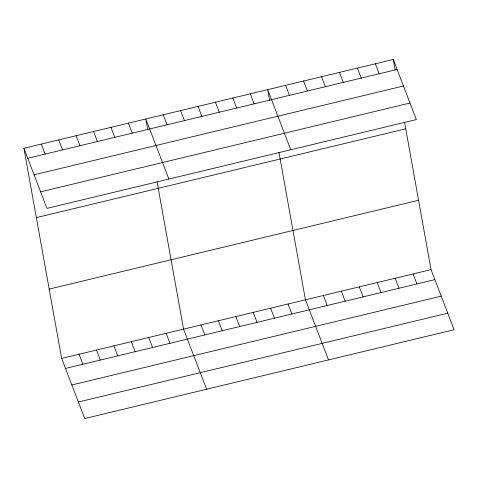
<?xml version="1.0" encoding="UTF-8"?>
<svg xmlns="http://www.w3.org/2000/svg" width="478" height="478" viewBox="0 0 478 478"><rect width="100%" height="100%" fill="white"/><g stroke="black" fill="none" stroke-linecap="round" stroke-linejoin="round"><path stroke-width="0.72" d="M23.9 148.276L393.275 59.463L416.35 119.566L46.969 208.378L23.9 148.276L61.65 358.434L84.726 418.537L454.1 329.724L431.031 269.622L404.555 122.249M27.736 158.278L397.116 69.465M34.087 174.811L403.462 85.998M40.624 191.845L409.999 103.033M36.358 217.627L405.732 128.815M49.192 289.082L418.573 200.27M61.65 358.434L431.031 269.622M65.492 368.43L434.866 279.618M71.837 384.963L441.212 296.151M78.374 401.998L447.755 313.186M375.338 63.777L379.174 73.779M357.395 68.091L361.231 78.093M339.452 72.405L343.288 82.407M413.088 273.936L416.924 283.932M321.509 76.719L325.351 86.721M395.145 278.244L398.987 288.246M303.572 81.033L307.408 91.029M377.208 282.558L381.044 292.56M285.629 85.347L289.465 95.343M359.265 286.872L363.101 296.874M290.761 149.763L267.686 89.661L269.658 100.613M341.322 291.186L345.158 301.188M250.275 93.849L254.111 103.846M323.385 295.5L327.221 305.502M232.864 98.038L236.7 108.034M328.511 359.916L305.442 299.814L278.967 152.44M215.447 102.22L219.282 112.222M288.025 304.002L291.867 313.998M198.035 106.409L201.871 116.405M270.614 308.19L274.45 318.187M180.618 110.597L184.46 120.593M253.203 312.379L257.039 322.375M163.207 114.786L167.043 124.782M235.785 316.561L239.627 326.558M168.865 179.071L145.796 118.968L147.762 129.92M218.374 320.75L222.21 330.746M128.379 123.157L132.221 133.153M200.963 324.938L204.799 334.935M110.968 127.345L114.804 137.341M206.616 389.223L183.546 329.121L157.071 181.754M93.557 131.528L97.392 141.53M166.135 333.309L169.971 343.306M76.139 135.716L79.975 145.712M148.718 337.498L152.56 347.494M58.728 139.905L62.564 149.901M131.307 341.686L135.143 351.683M41.311 144.093L45.153 154.089M113.895 345.869L117.731 355.871M96.478 350.057L100.314 360.054M79.067 354.246L82.903 364.242M393.275 59.463L395.115 69.686"/></g></svg>
